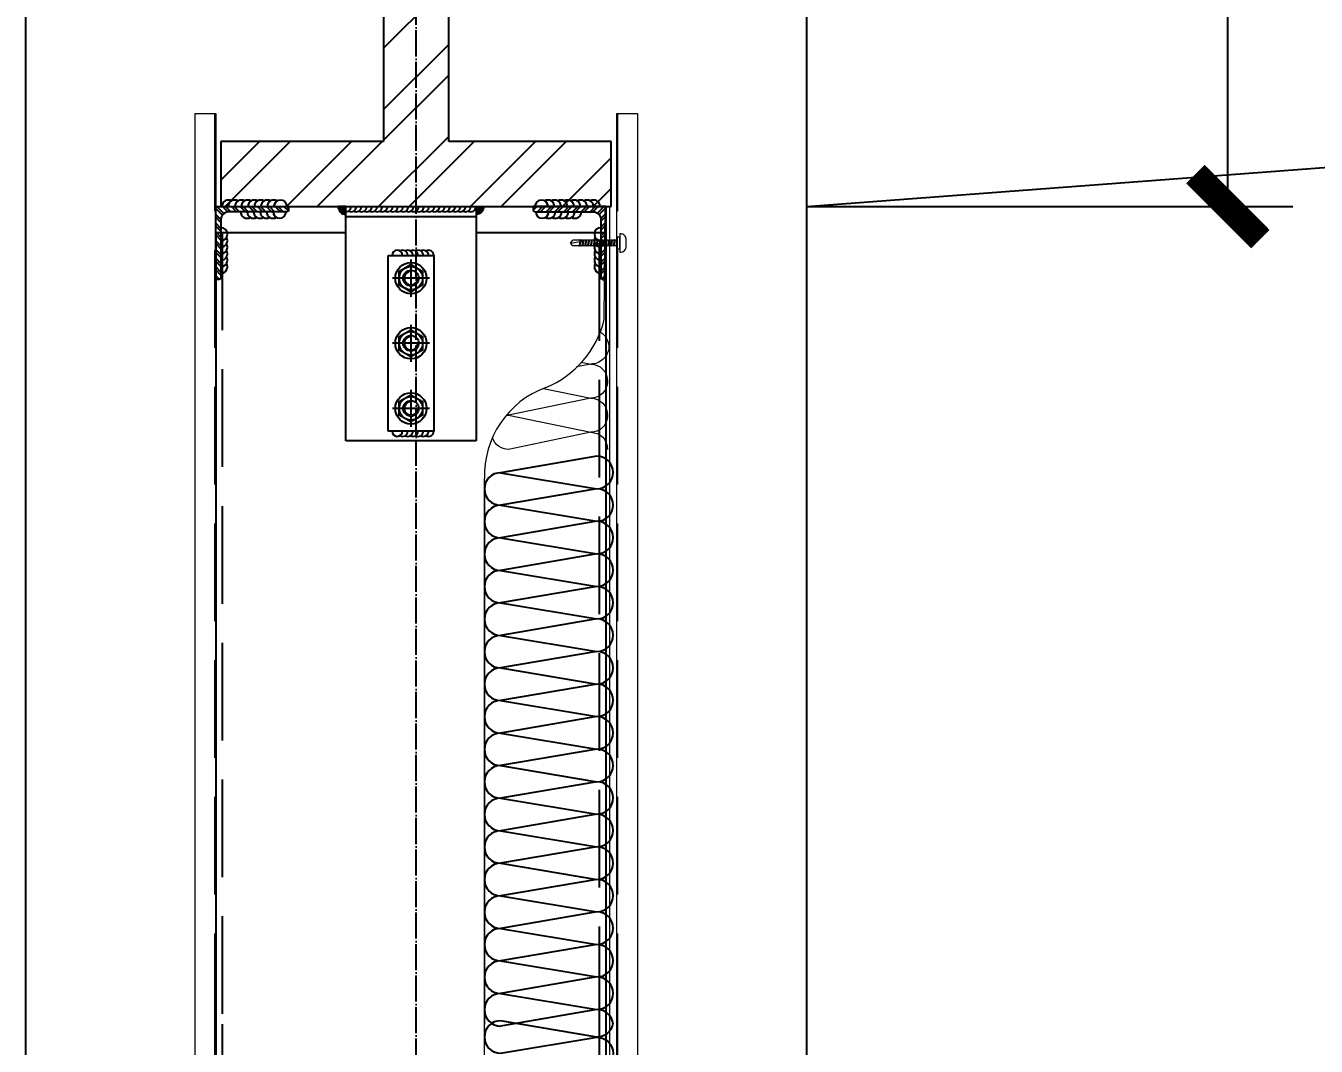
# Model space of a CAD drawing. Extents: x -1899985 to 1774885, y 556286 to 2175695.
# Drawn here: x -1752910 to -1751919, y 578613 to 579396 of the extents above; entities that cross this region are included whole.
import ezdxf

# ---------------------------------------------------------------- set-up
doc = ezdxf.new("R2010")
doc.units = 0
doc.header["$LTSCALE"] = 10
doc.header["$MEASUREMENT"] = 0
for name, pattern in [('20剖面图$0$CENTER', [2, 1.25, -0.25, 0.25, -0.25]), ('20剖面图$0$DOTE', [2.4200000000000004, 2, -0.2, 0.02, -0.2]), ('20剖面图$0$ZN-DASH', [0.35, 0.25, -0.1])]:
    doc.linetypes.add(name, pattern=pattern)
doc.layers.get('Defpoints').update_dxf_attribs({"color": 210})
for name, color, linetype in [('20剖面图$0$!ZN1-填充-8', 8, 'Continuous'), ('20剖面图$0$!ZN4-焊缝-8', 8, 'Continuous'), ('20剖面图$0$!ZN4-辅助材料-1', 1, 'Continuous'), ('20剖面图$0$!ZN5-钢材投影-40', 40, 'Continuous'), ('20剖面图$0$!ZN5-钢材断面-2', 2, 'Continuous'), ('20剖面图$0$!ZN6-虚线-8', 8, '20剖面图$0$ZN-DASH'), ('20剖面图$0$A-AXIS-DOTE', 14, '20剖面图$0$DOTE'), ('20剖面图$0$A-LIN-V', 9, 'Continuous'), ('20剖面图$0$COLUMN', 9, 'Continuous'), ('20剖面图$0$Fill', 8, 'Continuous'), ('20剖面图$0$建-墙-填充', 8, 'Continuous'), ('20剖面图$0$建-尺寸', 3, 'Continuous'), ('20剖面图$0$建-柱-钢', 9, 'Continuous'), ('20剖面图$0$焊缝', 8, 'Continuous'), ('A-LIN-V', 9, 'Continuous')]:
    doc.layers.add(name, color=color, linetype=linetype)
doc.layers.add('20剖面图$0$0_INSULATION', color=252, linetype='Continuous', lineweight=9, transparency=0.2)
doc.layers.add('20剖面图$0$0_SCREW RIVET', color=4, linetype='Continuous', lineweight=15)
doc.layers.add('20剖面图$0$彩钢板', color=6, linetype='Continuous', lineweight=15)
doc.styles.add('20剖面图$0$A-DIM_T3', font='SIMPLEX', dxfattribs={"width": 0.7058823529411765, "bigfont": 'GBCBIG'})
doc.dimstyles.new('20剖面图$0$A-DIM&&50', dxfattribs={"dimtxt": 148.75, "dimasz": 50, "dimexe": 50, "dimexo": 50, "dimgap": 63.12500000000001, "dimtad": 1, "dimdec": 0, "dimzin": 0, "dimdsep": 46, "dimtxsty": '20剖面图$0$A-DIM_T3', "dimblk": '20剖面图$0$_ArchTick', "dimcen": 0.09, "dimclrt": 7, "dimazin": 2, "dimtfac": 1, "dimtdec": 0, "dimtix": 1, "dimtmove": 2, "dimatfit": 3, "dimfxl": 1, "dimtolj": 1, "dimtzin": 0, "dimarcsym": 0})

# ---------------------------------------------------------------- blocks, each defined once
blk = doc.blocks.new('20剖面图$0$G$CBF9D2CED')
at = {"layer": '20剖面图$0$建-墙-填充'}
h = blk.add_hatch(dxfattribs=at)
h.set_pattern_fill('金属', color=256, scale=20, style=0)
h.set_pattern_definition([(45, (0, 0), (-35.35533905932738, 35.35533905932738), []), (45, (23.570226, 0), (-35.35533905932738, 35.35533905932738), [])])
h.paths.add_polyline_path([(-150.0000014852267, 2.117594704031944e-07), (-150.0000014852267, -49.99999992363155), (-25, -50), (-24.99999997392297, -649.9999995322432), (-150.0000006088521, -649.9999998990679), (-150.0000004386529, -700.0000004129251), (150.000001758337, -700.0000000594882), (150.0000015965197, -650.0000006910414), (24.99999989033677, -650.0000002298038), (25, -50), (149.9999985147733, -49.99999992363155), (149.9999985147733, 7.636845111846924e-08)])
at = {"layer": '20剖面图$0$建-柱-钢'}
for p, q in [((-150.0000014852267, 2.117594704031944e-07), (-150.0000014852267, -49.99999992363155)), ((149.9999985147733, 7.636845111846924e-08), (-150.0000014852267, 2.117594704031944e-07)), ((149.9999985147733, -49.99999992363155), (149.9999985147733, 7.636845111846924e-08)), ((-150.0000014852267, -49.99999992363155), (-25, -50)), ((-25, -50), (-24.99999997392297, -649.9999995322432)), ((24.99999989033677, -650.0000002298038), (25, -50)), ((25, -50), (149.9999985147733, -49.99999992363155)), ((-24.99999997392297, -649.9999995322432), (-150.0000006088521, -649.9999998990679)), ((-150.0000006088521, -649.9999998990679), (-150.0000004386529, -700.0000004129251)), ((150.0000015965197, -650.0000006910414), (24.99999989033677, -650.0000002298038)), ((150.000001758337, -700.0000000594882), (150.0000015965197, -650.0000006910414)), ((-150.0000004386529, -700.0000004129251), (150.000001758337, -700.0000000594882))]:
    blk.add_line(p, q, dxfattribs=at)
blk = doc.blocks.new('20剖面图$0$_ArchTick')
at = {"color": 0, "linetype": 'ByBlock', "const_width": 0.4}
blk.add_lwpolyline([(-0.5, -0.5), (0.5, 0.5)], dxfattribs=at)
blk = doc.blocks.new('*D553')
at = {"layer": '20剖面图$0$建-尺寸', "color": 0, "lineweight": -2, "transparency": 16777216}
for p, q in [((16150.00000000164, 699.9999999991853), (15776.1704230386, 699.9999999991852)), ((15826.1704230386, -8.149215882500418e-10), (15826.1704230386, 699.9999999991852)), ((16150.00000000071, -8.14869512482307e-10), (15776.1704230386, -8.149296288632902e-10))]:
    blk.add_line(p, q, dxfattribs=at)
at = {"layer": 'Defpoints', "color": 0, "transparency": 16777216}
for p in [(15826.1704230386, 699.9999999991852), (16200.00000000164, 699.9999999991853), (16200.00000000071, -8.148614718690586e-10)]:
    blk.add_point(p, dxfattribs=at)
at = {"layer": '20剖面图$0$建-尺寸', "color": 0, "lineweight": -2, "transparency": 16777216, "xscale": 50, "yscale": 50, "zscale": 50}
for p, rotation in [((15826.1704230386, 699.9999999991852), 90), ((15826.1704230386, -8.149215882500418e-10), 270)]:
    blk.add_blockref('20剖面图$0$_ArchTick', p, dxfattribs=dict(at, rotation=rotation))
at = {"layer": '20剖面图$0$建-尺寸', "color": 7, "transparency": 16777216, "insert": (15688.6704230386, 349.9999999991806), "char_height": 148.75, "attachment_point": 5, "rotation": 90, "style": '20剖面图$0$A-DIM_T3'}
blk.add_mtext('\\A1;700', dxfattribs=at)
blk = doc.blocks.new('*D554')
at = {"layer": '20剖面图$0$建-尺寸', "color": 0, "lineweight": -2, "transparency": 16777216}
for p, q in [((300.0002795227384, 699.9999999991855), (673.8298564857712, 699.9999999991855)), ((623.8298564857713, -8.147269036455945e-10), (623.8298564857712, 699.9999999991855)), ((300.0002795236652, -8.147789794133292e-10), (673.8298564857713, -8.147188630323461e-10))]:
    blk.add_line(p, q, dxfattribs=at)
at = {"layer": 'Defpoints', "color": 0, "transparency": 16777216}
for p in [(250.0002795227384, 699.9999999991854), (623.8298564857712, 699.9999999991855), (250.0002795236652, -8.147870200265776e-10)]:
    blk.add_point(p, dxfattribs=at)
at = {"layer": '20剖面图$0$建-尺寸', "color": 0, "lineweight": -2, "transparency": 16777216, "xscale": 50, "yscale": 50, "zscale": 50}
for p, rotation in [((623.8298564857712, 699.9999999991855), 90), ((623.8298564857713, -8.147269036455945e-10), 270)]:
    blk.add_blockref('20剖面图$0$_ArchTick', p, dxfattribs=dict(at, rotation=rotation))
at = {"layer": '20剖面图$0$建-尺寸', "color": 7, "transparency": 16777216, "insert": (486.3298564857712, 349.9999999991851), "char_height": 148.75, "attachment_point": 5, "rotation": 90, "style": '20剖面图$0$A-DIM_T3'}
blk.add_mtext('\\A1;700', dxfattribs=at)
blk = doc.blocks.new('20剖面图$0$ZN-角钢56X56X4')
at = {"layer": '20剖面图$0$!ZN1-填充-8'}
h = blk.add_hatch(dxfattribs=at)
h.set_pattern_fill('ANSI32', color=256, scale=0.5, style=0)
h.set_pattern_definition([(45, (0, 0), (-3.367596045400933, 3.367596045400933), []), (45, (2.245065, 0), (-3.367596045400933, 3.367596045400933), [])])
edge = h.paths.add_edge_path()
edge.add_line((0, 0), (-1.243449787580175e-14, 56))
edge.add_line((0, 56), (2.66666666666606, 56))
edge.add_arc((2.666666666665151, 54.66666666666515), 1.333333333334849, 359.99999999996095, 449.99999999996095, ccw=False)
edge.add_line((4, 54.66666666666424), (4.00000000000001, 10))
edge.add_arc((10, 10), 6, 180, 270)
edge.add_line((10, 4), (54.66666666666606, 4.00000000000001))
edge.add_arc((54.66666666666515, 2.666666666665151), 1.333333333334849, 359.99999999996095, 449.99999999996095, ccw=False)
edge.add_line((56, 2.666666666664241), (56, 0))
edge.add_line((56, 0), (0, -1.243449787580175e-14))
at = {"layer": '20剖面图$0$!ZN5-钢材断面-2'}
blk.add_lwpolyline([(0, 0), (0, 56), (2.66666666666606, 56, -0.4142135623730951), (4, 54.66666666666424), (4, 10, 0.4142135623730951), (10, 4), (54.66666666666606, 4, -0.4142135623730951), (56, 2.666666666664241), (56, 0), (0, 0)], format="xyb", dxfattribs=at)
blk = doc.blocks.new('20剖面图$0$53456465')
at = {"layer": '20剖面图$0$!ZN1-填充-8', "ltscale": 2}
for points in [[(-1752620.39968195, 579476.6699625604), (-1752614.39968195, 579476.6699625604), (-1752614.39968195, 579470.6699625604, -0.4142135623730951)], [(-1752508.39968195, 579476.6699627778), (-1752514.39968195, 579476.6699627778), (-1752514.39968195, 579470.6699627778, 0.4142135623730951)]]:
    blk.add_hatch(color=8, dxfattribs=at).paths.add_polyline_path(points)
at = {"color": 0, "linetype": '20剖面图$0$CENTER', "ltscale": 3}
for p, q in [((-1752564.39968195, 579435.9446002388), (-1752564.39968195, 579407.3953253166)), ((-1752550.125044488, 579421.6699627778), (-1752578.67431941, 579421.6699627778)), ((-1752564.39968195, 579385.9446002388), (-1752564.39968195, 579357.3953253166)), ((-1752550.125044488, 579371.6699627778), (-1752578.67431941, 579371.6699627778)), ((-1752564.39968195, 579335.9446002388), (-1752564.39968195, 579307.3953253166)), ((-1752550.125044488, 579321.6699627778), (-1752578.67431941, 579321.6699627778))]:
    blk.add_line(p, q, dxfattribs=at)
at = {"linetype": 'ByBlock', "ltscale": 10}
for points in [[(-1752573.39968195, 579426.8661152004), (-1752564.39968195, 579432.0622676231), (-1752555.39968195, 579426.8661152004), (-1752555.39968195, 579416.4738103551), (-1752564.39968195, 579411.2776579323), (-1752573.39968195, 579416.4738103551)], [(-1752573.39968195, 579376.8661152004), (-1752564.39968195, 579382.0622676231), (-1752555.39968195, 579376.8661152004), (-1752555.39968195, 579366.4738103551), (-1752564.39968195, 579361.2776579323), (-1752573.39968195, 579366.4738103551)], [(-1752573.39968195, 579326.8661152004), (-1752564.39968195, 579332.0622676231), (-1752555.39968195, 579326.8661152004), (-1752555.39968195, 579316.4738103551), (-1752564.39968195, 579311.2776579323), (-1752573.39968195, 579316.4738103551)]]:
    blk.add_lwpolyline(points, close=True, dxfattribs=at)
for centre, radius in [((-1752564.39968195, 579421.6699627778), 12), ((-1752564.39968195, 579421.6699627778), 9), ((-1752564.39968195, 579421.6699627778), 6), ((-1752564.39968195, 579371.6699627778), 12), ((-1752564.39968195, 579371.6699627778), 9), ((-1752564.39968195, 579371.6699627778), 6), ((-1752564.39968195, 579321.6699627778), 12), ((-1752564.39968195, 579321.6699627778), 9), ((-1752564.39968195, 579321.6699627778), 6)]:
    blk.add_circle(centre, radius, dxfattribs=at)
for centre in [(-1752564.39968195, 579421.6699627778), (-1752564.39968195, 579371.6699627778), (-1752564.39968195, 579321.6699627778)]:
    blk.add_arc(centre, 5.190000000000509, 90, 0, dxfattribs=at)
at = {"layer": '20剖面图$0$!ZN1-填充-8', "ltscale": 2}
for points in [[(-1752614.39968195, 579476.6699625604), (-1752620.39968195, 579476.6699625604, 0.414213562373095), (-1752614.39968195, 579470.6699625604)], [(-1752514.39968195, 579476.6699627778), (-1752508.39968195, 579476.6699627778, -0.414213562373095), (-1752514.39968195, 579470.6699627778)]]:
    blk.add_lwpolyline(points, format="xyb", dxfattribs=at)
at = {"layer": '20剖面图$0$!ZN4-焊缝-8', "color": 8, "ltscale": 20}
for centre, radius, start, end in [((-1752704.726505566, 579476.6699628157), 4.999999999990565, 60.00000000160313, 180), ((-1752699.726505566, 579476.6699628157), 4.999999999990565, 60.00000000160313, 180), ((-1752699.726505566, 579476.6699628157), 4.999999999985448, 119.9999999983969, 180), ((-1752694.726505566, 579476.6699628157), 4.999999999990565, 60.00000000160313, 180), ((-1752694.726505566, 579476.6699628157), 4.999999999985448, 119.9999999983969, 180), ((-1752689.726505566, 579476.6699628157), 4.999999999990565, 60.00000000160313, 180), ((-1752689.726505566, 579476.6699628157), 4.999999999985448, 119.9999999983969, 180), ((-1752684.726505566, 579476.6699628157), 4.999999999990565, 60.00000000160313, 180), ((-1752684.726505566, 579476.6699628157), 4.999999999985448, 119.9999999983969, 180), ((-1752679.726505566, 579476.6699628157), 4.999999999990565, 60.00000000160313, 180), ((-1752679.726505566, 579476.6699628157), 4.999999999985448, 119.9999999983969, 180), ((-1752674.726505566, 579476.6699628157), 4.999999999990565, 60.00000000160313, 180), ((-1752674.726505566, 579476.6699628157), 4.999999999985448, 119.9999999983969, 180), ((-1752669.726505566, 579476.6699628157), 5.000000000003167, 60.00000000160313, 180), ((-1752669.726505566, 579476.6699628157), 5, 119.9999999983969, 180), ((-1752664.726505566, 579476.6699628157), 5, 0, 180), ((-1752664.726505566, 579476.6699628157), 5, 119.9999999983969, 180), ((-1752464.072858022, 579476.6699628157), 5, 0, 180), ((-1752459.072858022, 579476.6699628157), 5.000000000003167, 0, 119.9999999983969), ((-1752464.072858022, 579476.6699628157), 5, 0, 60.00000000160313), ((-1752454.072858022, 579476.6699628157), 4.999999999990565, 0, 119.9999999983969), ((-1752459.072858022, 579476.6699628157), 5, 0, 60.00000000160313), ((-1752449.072858022, 579476.6699628157), 4.999999999990565, 0, 119.9999999983969), ((-1752454.072858022, 579476.6699628157), 4.999999999985448, 0, 60.00000000160313), ((-1752444.072858022, 579476.6699628157), 4.999999999990565, 0, 119.9999999983969), ((-1752449.072858022, 579476.6699628157), 4.999999999985448, 0, 60.00000000160313), ((-1752439.072858022, 579476.6699628157), 4.999999999990565, 0, 119.9999999983969), ((-1752444.072858022, 579476.6699628157), 4.999999999985448, 0, 60.00000000160313), ((-1752434.072858022, 579476.6699628157), 4.999999999990565, 0, 119.9999999983969), ((-1752439.072858022, 579476.6699628157), 4.999999999985448, 0, 60.00000000160313), ((-1752429.072858022, 579476.6699628157), 4.999999999990565, 0, 119.9999999983969), ((-1752434.072858022, 579476.6699628157), 4.999999999985448, 0, 60.00000000160313), ((-1752424.072858022, 579476.6699628157), 4.999999999990565, 0, 119.9999999983969), ((-1752429.072858022, 579476.6699628157), 4.999999999985448, 0, 60.00000000160313), ((-1752690.31859244, 579472.6699628157), 5.000000000003167, 180, 299.9999999983969), ((-1752685.31859244, 579472.6699628157), 5.000000000003167, 180, 299.9999999983969), ((-1752685.31859244, 579472.6699628157), 5, 180, 240.0000000016028), ((-1752680.31859244, 579472.6699628157), 5.000000000003167, 180, 299.9999999983969), ((-1752680.31859244, 579472.6699628157), 5, 180, 240.0000000016028), ((-1752675.31859244, 579472.6699628157), 5.000000000003167, 180, 299.9999999983969), ((-1752675.31859244, 579472.6699628157), 5, 180, 240.0000000016028), ((-1752670.31859244, 579472.6699628157), 5.000000000003167, 180, 299.9999999983969), ((-1752670.31859244, 579472.6699628157), 5, 180, 240.0000000016028), ((-1752665.31859244, 579472.6699628157), 5, 180, 0), ((-1752665.31859244, 579472.6699628157), 5, 180, 240.0000000016028), ((-1752463.480771148, 579472.6699628157), 5, 180, 0), ((-1752463.480771148, 579472.6699628157), 5, 299.9999999983969, 0), ((-1752458.480771148, 579472.6699628157), 5.000000000003167, 240.0000000016028, 0), ((-1752458.480771148, 579472.6699628157), 5, 299.9999999983969, 0), ((-1752453.480771148, 579472.6699628157), 5.000000000003167, 240.0000000016028, 0), ((-1752453.480771148, 579472.6699628157), 5, 299.9999999983969, 0), ((-1752448.480771148, 579472.6699628157), 5.000000000003167, 240.0000000016028, 0), ((-1752448.480771148, 579472.6699628157), 5, 299.9999999983969, 0), ((-1752443.480771148, 579472.6699628157), 5.000000000003167, 240.0000000016028, 0), ((-1752443.480771148, 579472.6699628157), 5, 299.9999999983969, 0), ((-1752438.480771148, 579472.6699628157), 5.000000000003167, 240.0000000016028, 0), ((-1752710.399681794, 579455.4746496464), 5, 270, 90), ((-1752418.399681794, 579455.4746496464), 5, 90, 270), ((-1752710.399681794, 579455.4746496463), 4.999999999985448, 270, 330.0000000016246), ((-1752710.399681794, 579450.4746496464), 4.999999999990565, 270, 29.99999999837536), ((-1752418.399681794, 579450.4746496464), 4.999999999990565, 150.0000000016246, 270), ((-1752418.399681794, 579455.4746496463), 4.999999999985448, 209.9999999983754, 270), ((-1752710.399681794, 579450.4746496463), 4.999999999985448, 270, 330.0000000016246), ((-1752710.399681794, 579445.4746496464), 4.999999999990565, 270, 29.99999999837536), ((-1752710.399681794, 579445.4746496463), 4.999999999985448, 270, 330.0000000016246), ((-1752710.399681794, 579440.4746496464), 4.999999999990565, 270, 29.99999999837536), ((-1752418.399681794, 579445.4746496464), 4.999999999990565, 150.0000000016246, 270), ((-1752418.399681794, 579440.4746496464), 4.999999999990565, 150.0000000016246, 270), ((-1752418.399681794, 579450.4746496463), 4.999999999985448, 209.9999999983754, 270), ((-1752418.399681794, 579445.4746496463), 4.999999999985448, 209.9999999983754, 270), ((-1752710.399681794, 579440.4746496463), 4.999999999985448, 270, 330.0000000016246), ((-1752710.399681794, 579435.4746496464), 4.999999999990565, 270, 29.99999999837536), ((-1752710.399681794, 579435.4746496463), 4.999999999985448, 270, 330.0000000016246), ((-1752710.399681794, 579430.4746496464), 4.999999999990565, 270, 29.99999999837536), ((-1752418.399681794, 579435.4746496464), 4.999999999990565, 150.0000000016246, 270), ((-1752418.399681794, 579430.4746496464), 4.999999999990565, 150.0000000016246, 270), ((-1752418.399681794, 579440.4746496463), 4.999999999985448, 209.9999999983754, 270), ((-1752418.399681794, 579435.4746496463), 4.999999999985448, 209.9999999983754, 270)]:
    blk.add_arc(centre, radius, start, end, dxfattribs=at)
at = {"layer": '20剖面图$0$!ZN4-辅助材料-1'}
for centre, radius, start, end in [((-1752574.89968195, 579439.1699627778), 4, 0, 180), ((-1752570.89968195, 579439.1699627778), 4, 0, 119.9999999983969), ((-1752574.899681949, 579439.1699627778), 3.999999999985176, 0, 60.00000000160313), ((-1752566.89968195, 579439.1699627778), 4, 0, 119.9999999983969), ((-1752570.899681949, 579439.1699627778), 3.999999999985176, 0, 60.00000000160313), ((-1752562.89968195, 579439.1699627778), 4, 0, 119.9999999983969), ((-1752566.899681949, 579439.1699627778), 3.999999999985176, 0, 60.00000000160313), ((-1752558.89968195, 579439.1699627778), 4, 0, 119.9999999983969), ((-1752562.899681949, 579439.1699627778), 3.999999999985176, 0, 60.00000000160313), ((-1752554.89968195, 579439.1699627778), 4, 0, 119.9999999983969), ((-1752558.899681949, 579439.1699627778), 3.999999999985176, 0, 60.00000000160313), ((-1752550.89968195, 579439.1699627778), 4, 0, 119.9999999983969), ((-1752554.899681949, 579439.1699627778), 3.999999999985176, 0, 60.00000000160313), ((-1752574.89968195, 579304.1699627778), 4, 180, 0), ((-1752570.89968195, 579304.1699627778), 4, 240.0000000016028, 0), ((-1752574.899681949, 579304.1699627778), 3.999999999985176, 299.9999999983969, 0), ((-1752566.89968195, 579304.1699627778), 4, 240.0000000016028, 0), ((-1752570.899681949, 579304.1699627778), 3.999999999985176, 299.9999999983969, 0), ((-1752562.89968195, 579304.1699627778), 4, 240.0000000016028, 0), ((-1752566.899681949, 579304.1699627778), 3.999999999985176, 299.9999999983969, 0), ((-1752558.89968195, 579304.1699627778), 4, 240.0000000016028, 0), ((-1752562.899681949, 579304.1699627778), 3.999999999985176, 299.9999999983969, 0), ((-1752554.89968195, 579304.1699627778), 4, 240.0000000016028, 0), ((-1752558.899681949, 579304.1699627778), 3.999999999985176, 299.9999999983969, 0), ((-1752550.89968195, 579304.1699627778), 4, 240.0000000016028, 0), ((-1752554.899681949, 579304.1699627778), 3.999999999985176, 299.9999999983969, 0)]:
    blk.add_arc(centre, radius, start, end, dxfattribs=at)
at = {"layer": '20剖面图$0$!ZN5-钢材投影-40'}
for p, q in [((-1752614.39968195, 579296.6699520444), (-1752614.39968195, 579476.6699627778)), ((-1752614.39968195, 579476.6699627778), (-1752514.39968195, 579476.6699627778)), ((-1752514.39968195, 579476.6699627778), (-1752514.39968195, 579296.6699520444)), ((-1752714.399681794, 579456.6699628157), (-1752714.399681794, 578848.6699628157)), ((-1752414.399681794, 578848.6699628157), (-1752414.399681794, 579456.6699628157)), ((-1752581.89968195, 579304.1699627778), (-1752581.89968195, 579439.1699627778)), ((-1752581.89968195, 579439.1699627778), (-1752546.89968195, 579439.1699627778)), ((-1752546.89968195, 579439.1699627778), (-1752546.89968195, 579304.1699627778)), ((-1752546.89968195, 579304.1699627778), (-1752581.89968195, 579304.1699627778)), ((-1752546.89968195, 579304.1699627778), (-1752546.89968195, 579304.1699627778)), ((-1752514.39968195, 579296.6699520444), (-1752614.39968195, 579296.6699520444)), ((-1752714.399681794, 578848.6699628157), (-1752714.399681797, 572304.6699724447)), ((-1752414.399681796, 572304.6699724447), (-1752414.399681794, 578848.6699628157))]:
    blk.add_line(p, q, dxfattribs=at)
at = {"layer": '20剖面图$0$!ZN5-钢材投影-40', "ltscale": 50}
for p, q in [((-1752514.39968195, 579468.6699627778), (-1752614.39968195, 579468.6699627778)), ((-1752714.399681794, 579456.6699628157), (-1752614.39968195, 579456.6699628157)), ((-1752514.39968195, 579456.6699628156), (-1752414.399681794, 579456.6699628156))]:
    blk.add_line(p, q, dxfattribs=at)
at = {"layer": '20剖面图$0$!ZN6-虚线-8', "ltscale": 30}
for p, q in [((-1752714.999681794, 579548.2201198769), (-1752714.999681794, 578848.6699628157)), ((-1752405.799681794, 579548.2201198769), (-1752405.799681794, 578848.6699628157)), ((-1752709.399681794, 579456.6699628157), (-1752709.399681794, 578848.6699628157)), ((-1752419.399681794, 578848.6699628157), (-1752419.399681794, 579456.6699628157)), ((-1752714.999681794, 578848.6699628157), (-1752714.999681794, 572304.6699724447)), ((-1752709.399681794, 578848.6699628157), (-1752709.399681796, 572304.6699724447)), ((-1752419.399681794, 577648.6699628157), (-1752419.399681794, 578848.6699628157)), ((-1752405.799681794, 578848.6699628157), (-1752405.799681794, 577648.6699628157))]:
    blk.add_line(p, q, dxfattribs=at)
at = {"layer": '20剖面图$0$0_INSULATION'}
for p, q in [((-1752415.81817425, 579389.8727027387), (-1752415.262650948, 579476.6699628157)), ((-1752411.822512668, 579476.6699628157), (-1752411.822512668, 578848.6699628157)), ((-1752426.222162594, 579355.7256381129), (-1752437.106872399, 579353.4630511864)), ((-1752433.53388021, 579357.2428638482), (-1752426.222162594, 579355.7256381129)), ((-1752462.567489039, 579337.0464883016), (-1752426.217608766, 579329.50366776)), ((-1752426.217608766, 579329.50366776), (-1752489.343846421, 579316.3817193942)), ((-1752489.343846421, 579316.3817193942), (-1752426.213054938, 579303.281697407)), ((-1752426.213054938, 579303.281697407), (-1752489.339292592, 579290.1597490412)), ((-1752507.822512668, 578848.6699628157), (-1752507.822512668, 579267.7174153823)), ((-1752507.822512668, 579262.1284745396), (-1752507.822512668, 578848.6699628157)), ((-1752507.822512668, 578436.5152613312), (-1752507.822512668, 578848.6699628157)), ((-1752411.822512668, 578848.6699628157), (-1752411.822512668, 577648.6699628157))]:
    blk.add_line(p, q, dxfattribs=at)
for centre, radius, start, end in [((-1752489.406364975, 579407.876737396), 75.75861058733942, 292.1666433691672, 346.2521164813895), ((-1752435.854373048, 579270.1745216377), 72.01007215283161, 110.2875112846205, 181.9554091080252)]:
    blk.add_arc(centre, radius, start, end, dxfattribs=at)
at = {"layer": '20剖面图$0$0_INSULATION', "extrusion": (0, 0, -1)}
for centre, major_axis, ratio, start_param, end_param in [((-1752425.224439509, 579368.8366232893), (-0.002276914641104071, 13.11098517646307), 0.98825321593543, 0.5246565959028442, 1.570796326826422), ((-1752425.473388299, 579369.075714501), (-8.381229425083259, -10.65084468578086), 0.9607585218752868, 4.082779993727787, 5.653576320523127), ((-1752426.21988568, 579342.6146529365), (-0.002276914641104071, 13.11098517646307), 0.98825321593543, 3.22430970811638e-11, 1.570796326826422), ((-1752426.21988568, 579342.6146529365), (-0.002276913998807523, 13.11098517644863), 0.9882532159365272, 1.570796326776899, 3.141592653572465), ((-1752426.215331852, 579316.3926825834), (-0.002276914641104071, 13.11098517646307), 0.98825321593543, 3.22430970811638e-11, 1.570796326826422), ((-1752489.341569507, 579303.2707342177), (-0.002276913227591154, 13.11098517646332), 0.9882532159332102, 6.139661749825465, 6.283185307102736), ((-1752489.346123335, 579329.4927045706), (-0.002276913227591154, 13.11098517646332), 0.9882532159332102, 3.141592653512943, 3.269368162938339), ((-1752426.215331852, 579316.3926825834), (-0.002276913998807523, 13.11098517644863), 0.9882532159365272, 1.570796326776899, 3.141592653572465), ((-1752426.210778023, 579290.1707122306), (-0.002276914641104071, 13.11098517646307), 0.98825321593543, 3.22430970811638e-11, 1.570796326826422), ((-1752489.341569507, 579303.2707342177), (-0.002276913227591154, 13.11098517646332), 0.9882532159332102, 3.141592653512943, 4.40714468953711)]:
    blk.add_ellipse(centre, major_axis=major_axis, ratio=ratio, start_param=start_param, end_param=end_param, dxfattribs=at)
at = {"layer": '20剖面图$0$0_SCREW RIVET'}
for p, q in [((-1752441.799681794, 579448.6699628157), (-1752439.99858453, 579450.9206703737)), ((-1752434.594456748, 579450.9199628157), (-1752439.999150743, 579450.9199628157)), ((-1752432.386122849, 579450.9199628584), (-1752434.092540506, 579450.9199628156)), ((-1752430.17778966, 579450.9199617975), (-1752431.884206708, 579450.9199616957)), ((-1752427.969456369, 579450.9199618993), (-1752429.675873417, 579450.9199617975)), ((-1752425.761123078, 579450.9199620011), (-1752427.467540126, 579450.9199618993)), ((-1752423.552789786, 579450.9199621029), (-1752425.259206835, 579450.9199620011)), ((-1752421.344456495, 579450.9199622048), (-1752423.050873544, 579450.9199621029)), ((-1752419.136123204, 579450.9199623066), (-1752420.842540252, 579450.9199622048)), ((-1752416.927789913, 579450.9199624084), (-1752418.634206961, 579450.9199623066)), ((-1752414.719456622, 579450.9199625102), (-1752416.42587367, 579450.9199624084)), ((-1752412.511123331, 579450.919962612), (-1752414.217540379, 579450.9199625102)), ((-1752410.302790039, 579450.9199627138), (-1752412.009207088, 579450.919962612)), ((-1752408.094456748, 579450.9199628156), (-1752409.800873797, 579450.9199627138)), ((-1752405.799681794, 579450.9199628157), (-1752407.592540506, 579450.9199628156)), ((-1752440.000212722, 579446.4199628157), (-1752441.799681794, 579448.6699628157)), ((-1752434.988808247, 579446.4199628156), (-1752440.000212722, 579446.4199628157)), ((-1752432.780474348, 579446.4199628584), (-1752434.486892004, 579446.4199628156)), ((-1752430.572141159, 579446.4199617975), (-1752432.278558207, 579446.4199616957)), ((-1752428.363807868, 579446.4199618993), (-1752430.070224916, 579446.4199617975)), ((-1752426.155474576, 579446.4199620011), (-1752427.861891625, 579446.4199618993)), ((-1752423.947141285, 579446.4199621029), (-1752425.653558333, 579446.4199620011)), ((-1752421.738807994, 579446.4199622048), (-1752423.445225042, 579446.4199621029)), ((-1752419.530474703, 579446.4199623066), (-1752421.236891751, 579446.4199622048)), ((-1752417.322141412, 579446.4199624084), (-1752419.02855846, 579446.4199623066)), ((-1752415.11380812, 579446.4199625102), (-1752416.820225169, 579446.4199624084)), ((-1752412.905474829, 579446.419962612), (-1752414.611891878, 579446.4199625102)), ((-1752410.697141538, 579446.4199627138), (-1752412.403558586, 579446.419962612)), ((-1752408.488808247, 579446.4199628157), (-1752410.195225295, 579446.4199627138)), ((-1752405.799681794, 579446.4199628157), (-1752407.986892004, 579446.4199628156))]:
    blk.add_line(p, q, dxfattribs=at)
for points in [[(-1752441.799681794, 579448.6699628157), (-1752433.173856894, 579450.0139166706), (-1752434.608127629, 579450.6519658979), (-1752434.642607251, 579450.6225846446), (-1752435.105577356, 579450.920196406)], [(-1752434.185756969, 579449.8562567339), (-1752434.486892004, 579446.4199628156), (-1752434.781666959, 579445.9199628156), (-1752434.988808247, 579446.4199628157), (-1752434.694621161, 579449.7769727234)], [(-1752434.134490647, 579450.4412638991), (-1752434.092540506, 579450.9199628156), (-1752434.299681794, 579451.4199628157), (-1752434.594456748, 579450.9199628157), (-1752434.618734365, 579450.6429275387)]]:
    blk.add_lwpolyline(points, dxfattribs=at)
for points in [[(-1752432.78047445, 579446.4199616957), (-1752432.386122951, 579450.9199616957), (-1752432.091347996, 579451.4199616957), (-1752431.884206708, 579450.9199616957), (-1752432.278558207, 579446.4199616957), (-1752432.573333161, 579445.9199616957)], [(-1752430.572141159, 579446.4199617975), (-1752430.17778966, 579450.9199617975), (-1752429.883014705, 579451.4199617975), (-1752429.675873417, 579450.9199617975), (-1752430.070224916, 579446.4199617975), (-1752430.36499987, 579445.9199617975)], [(-1752428.363807868, 579446.4199618993), (-1752427.969456369, 579450.9199618993), (-1752427.674681414, 579451.4199618993), (-1752427.467540126, 579450.9199618993), (-1752427.861891625, 579446.4199618993), (-1752428.156666579, 579445.9199618993)], [(-1752426.155474576, 579446.4199620011), (-1752425.761123078, 579450.9199620011), (-1752425.466348123, 579451.4199620011), (-1752425.259206835, 579450.9199620011), (-1752425.653558333, 579446.4199620011), (-1752425.948333288, 579445.9199620011)], [(-1752423.947141285, 579446.419962103), (-1752423.552789786, 579450.9199621029), (-1752423.258014832, 579451.4199621029), (-1752423.050873544, 579450.9199621029), (-1752423.445225042, 579446.4199621029), (-1752423.739999997, 579445.9199621029)], [(-1752421.738807994, 579446.4199622048), (-1752421.344456495, 579450.9199622048), (-1752421.049681541, 579451.4199622048), (-1752420.842540252, 579450.9199622048), (-1752421.236891751, 579446.4199622048), (-1752421.531666706, 579445.9199622048)], [(-1752419.530474703, 579446.4199623066), (-1752419.136123204, 579450.9199623066), (-1752418.841348249, 579451.4199623066), (-1752418.634206961, 579450.9199623066), (-1752419.02855846, 579446.4199623066), (-1752419.323333415, 579445.9199623066)], [(-1752417.322141412, 579446.4199624084), (-1752416.927789913, 579450.9199624084), (-1752416.633014958, 579451.4199624084), (-1752416.42587367, 579450.9199624084), (-1752416.820225169, 579446.4199624084), (-1752417.115000123, 579445.9199624084)], [(-1752415.11380812, 579446.4199625102), (-1752414.719456622, 579450.9199625102), (-1752414.424681667, 579451.4199625102), (-1752414.217540379, 579450.9199625102), (-1752414.611891878, 579446.4199625102), (-1752414.906666832, 579445.9199625102)], [(-1752412.905474829, 579446.4199626121), (-1752412.511123331, 579450.919962612), (-1752412.216348376, 579451.419962612), (-1752412.009207088, 579450.919962612), (-1752412.403558586, 579446.419962612), (-1752412.698333541, 579445.919962612)], [(-1752410.697141538, 579446.4199627138), (-1752410.302790039, 579450.9199627138), (-1752410.008015085, 579451.4199627138), (-1752409.800873797, 579450.9199627138), (-1752410.195225295, 579446.4199627138), (-1752410.49000025, 579445.9199627138)], [(-1752408.488808247, 579446.4199628157), (-1752408.094456748, 579450.9199628156), (-1752407.799681794, 579451.4199628156), (-1752407.592540506, 579450.9199628156), (-1752407.986892004, 579446.4199628156), (-1752408.281666959, 579445.9199628156)], [(-1752403.799681794, 579444.1699628156), (-1752403.799681794, 579453.1699628156), (-1752405.799681794, 579453.1699628157), (-1752405.799681794, 579444.1699628156)]]:
    blk.add_lwpolyline(points, close=True, dxfattribs=at)
blk.add_lwpolyline([(-1752403.063991035, 579441.6699628157, 0.4142135623730904), (-1752399.063991035, 579445.6699628156), (-1752399.063991035, 579451.6699628156, 0.4142135623731018), (-1752403.063991035, 579455.6699628157), (-1752403.049681794, 579455.6699628156), (-1752403.799681794, 579455.6699628156), (-1752403.799681794, 579441.6699628156), (-1752403.049681794, 579441.6699628156)], format="xyb", close=True, dxfattribs=at)
at = {"layer": '20剖面图$0$Fill'}
for p, q in [((-1752421.513044333, 579284.9369565462), (-1752495.49258862, 579272.2668805941)), ((-1752495.49258862, 579272.2668805941), (-1752421.513044333, 579259.9369565462)), ((-1752421.513044333, 579259.9369565462), (-1752495.49258862, 579247.2668805941)), ((-1752495.49258862, 579247.2668805941), (-1752421.513044333, 579234.9369565462)), ((-1752421.513044333, 579234.9369565462), (-1752495.49258862, 579222.2668805941)), ((-1752495.49258862, 579222.2668805941), (-1752421.513044333, 579209.9369565462)), ((-1752421.513044333, 579209.9369565462), (-1752495.49258862, 579197.2668805941)), ((-1752495.49258862, 579197.2668805941), (-1752421.513044333, 579184.9369565462)), ((-1752421.513044333, 579184.9369565462), (-1752495.49258862, 579172.2668805941)), ((-1752495.49258862, 579172.2668805941), (-1752421.513044333, 579159.9369565462)), ((-1752421.513044333, 579159.9369565462), (-1752495.49258862, 579147.2668805941)), ((-1752495.49258862, 579147.2668805941), (-1752421.513044333, 579134.9369565462)), ((-1752421.513044333, 579134.9369565462), (-1752495.49258862, 579122.2668805941)), ((-1752495.49258862, 579122.2668805941), (-1752421.513044333, 579109.9369565462)), ((-1752421.513044333, 579109.9369565462), (-1752495.49258862, 579097.2668805941)), ((-1752495.49258862, 579097.2668805941), (-1752421.513044333, 579084.9369565462)), ((-1752421.513044333, 579084.9369565462), (-1752495.49258862, 579072.2668805941)), ((-1752495.49258862, 579072.2668805941), (-1752421.513044333, 579059.9369565462)), ((-1752421.513044333, 579059.9369565462), (-1752495.49258862, 579047.2668805941)), ((-1752495.49258862, 579047.2668805941), (-1752421.513044333, 579034.9369565462)), ((-1752421.513044333, 579034.9369565462), (-1752495.49258862, 579022.2668805941)), ((-1752495.49258862, 579022.2668805941), (-1752421.513044333, 579009.9369565462)), ((-1752421.513044333, 579009.9369565462), (-1752495.49258862, 578997.2668805941)), ((-1752495.49258862, 578997.2668805941), (-1752421.513044333, 578984.9369565462)), ((-1752421.513044333, 578984.9369565462), (-1752495.49258862, 578972.2668805941)), ((-1752495.49258862, 578972.2668805941), (-1752421.513044333, 578959.9369565462)), ((-1752421.513044333, 578959.9369565462), (-1752495.49258862, 578947.2668805941)), ((-1752495.49258862, 578947.2668805941), (-1752421.513044333, 578934.9369565462)), ((-1752421.513044333, 578934.9369565462), (-1752495.49258862, 578922.2668805941)), ((-1752495.49258862, 578922.2668805941), (-1752421.513044333, 578909.9369565462)), ((-1752421.513044333, 578909.9369565462), (-1752495.49258862, 578897.2668805941)), ((-1752495.49258862, 578897.2668805941), (-1752421.513044333, 578884.9369565462)), ((-1752421.513044333, 578884.9369565462), (-1752495.49258862, 578872.2668805941)), ((-1752495.49258862, 578872.2668805941), (-1752421.513044333, 578859.9369565462)), ((-1752421.513044333, 578859.9369565462), (-1752495.49258862, 578847.2668805941))]:
    blk.add_line(p, q, dxfattribs=at)
blk.add_lwpolyline([(-1752409.273168435, 578848.6699628157, -0.3555469555555305), (-1752421.513044333, 578838.7067793246), (-1752495.49258862, 578851.3768552766, 1), (-1752495.49258862, 578826.3768552766), (-1752421.513044333, 578838.7067793246, -1), (-1752421.513044333, 578813.7067793246)], format="xyb", dxfattribs=at)
for centre, radius, start, end in [((-1752421.513044333, 579272.4369565462), 12.5, 270, 90), ((-1752495.49258862, 579259.7668805941), 12.5, 90, 270), ((-1752421.513044333, 579247.4369565462), 12.5, 270, 90), ((-1752495.49258862, 579234.7668805941), 12.5, 90, 270), ((-1752421.513044333, 579222.4369565462), 12.5, 270, 90), ((-1752495.49258862, 579209.7668805941), 12.5, 90, 270), ((-1752421.513044333, 579197.4369565462), 12.5, 270, 90), ((-1752495.49258862, 579184.7668805941), 12.5, 90, 270), ((-1752421.513044333, 579172.4369565462), 12.5, 270, 90), ((-1752495.49258862, 579159.7668805941), 12.5, 90, 270), ((-1752421.513044333, 579147.4369565462), 12.5, 270, 90), ((-1752495.49258862, 579134.7668805941), 12.5, 90, 270), ((-1752421.513044333, 579122.4369565462), 12.5, 270, 90), ((-1752495.49258862, 579109.7668805941), 12.5, 90, 270), ((-1752421.513044333, 579097.4369565462), 12.5, 270, 90), ((-1752495.49258862, 579084.7668805941), 12.5, 90, 270), ((-1752421.513044333, 579072.4369565462), 12.5, 270, 90), ((-1752495.49258862, 579059.7668805941), 12.5, 90, 270), ((-1752421.513044333, 579047.4369565462), 12.5, 270, 90), ((-1752495.49258862, 579034.7668805941), 12.5, 90, 270), ((-1752421.513044333, 579022.4369565462), 12.5, 270, 90), ((-1752495.49258862, 579009.7668805941), 12.5, 90, 270), ((-1752421.513044333, 578997.4369565462), 12.5, 270, 90), ((-1752495.49258862, 578984.7668805941), 12.5, 90, 270), ((-1752421.513044333, 578972.4369565462), 12.5, 270, 90), ((-1752495.49258862, 578959.7668805941), 12.5, 90, 270), ((-1752421.513044333, 578947.4369565462), 12.5, 270, 90), ((-1752495.49258862, 578934.7668805941), 12.5, 90, 270), ((-1752421.513044333, 578922.4369565462), 12.5, 270, 90), ((-1752495.49258862, 578909.7668805941), 12.5, 90, 270), ((-1752421.513044333, 578897.4369565462), 12.5, 270, 90), ((-1752495.49258862, 578884.7668805941), 12.5, 90, 270), ((-1752421.513044333, 578872.4369565462), 12.5, 270, 90), ((-1752495.49258862, 578859.7668805941), 12.5, 90, 270), ((-1752421.513044333, 578847.4369565462), 12.50000000000372, 5.660889888177691, 90)]:
    blk.add_arc(centre, radius, start, end, dxfattribs=at)
at = {"layer": '20剖面图$0$彩钢板', "ltscale": 50}
for p, q in [((-1752730.399681794, 579548.2201198769), (-1752714.399681794, 579548.2201198769)), ((-1752406.399681794, 579548.2201198769), (-1752390.399681794, 579548.2201198769))]:
    blk.add_line(p, q, dxfattribs=at)
at = {"layer": '20剖面图$0$彩钢板'}
for p, q in [((-1752730.399681794, 579548.2201198769), (-1752730.399681794, 578848.6699628157)), ((-1752714.399681794, 579548.2201198769), (-1752714.399681794, 578848.6699628157)), ((-1752406.399681794, 579548.2201198769), (-1752406.399681794, 578848.6699628157)), ((-1752390.399681794, 579548.2201198769), (-1752390.399681794, 578848.6699628157)), ((-1752730.399681794, 578848.6699628157), (-1752730.399681794, 572304.6699724447)), ((-1752714.399681794, 578848.6699628157), (-1752714.399681794, 572304.6699724447)), ((-1752406.399681794, 578848.6699628157), (-1752406.399681794, 572304.6699724447)), ((-1752390.399681794, 578848.6699628157), (-1752390.399681794, 572304.6699724447))]:
    blk.add_line(p, q, dxfattribs=at)
at = {"layer": '20剖面图$0$焊缝', "ltscale": 500}
for centre, radius, start in [((-1752614.39968195, 579476.6699627677), 4, 240.0000000016028), ((-1752618.39968195, 579476.6699627677), 4.000000000005054, 299.9999999983969), ((-1752610.39968195, 579476.6699627677), 4, 240.0000000016028), ((-1752614.39968195, 579476.6699627677), 4.000000000005054, 299.9999999983969), ((-1752606.39968195, 579476.6699627677), 4, 240.0000000016028), ((-1752610.39968195, 579476.6699627677), 4.000000000005054, 299.9999999983969), ((-1752602.39968195, 579476.6699627677), 4, 240.0000000016028), ((-1752606.39968195, 579476.6699627677), 4.000000000005054, 299.9999999983969), ((-1752598.39968195, 579476.6699627677), 4, 240.0000000016028), ((-1752602.39968195, 579476.6699627677), 4.000000000005054, 299.9999999983969), ((-1752594.39968195, 579476.6699627677), 4, 240.0000000016028), ((-1752598.39968195, 579476.6699627677), 4.000000000005054, 299.9999999983969), ((-1752590.39968195, 579476.6699627677), 4, 240.0000000016028), ((-1752594.39968195, 579476.6699627677), 4.000000000005054, 299.9999999983969), ((-1752586.39968195, 579476.6699627677), 4, 240.0000000016028), ((-1752590.39968195, 579476.6699627677), 4.000000000005054, 299.9999999983969), ((-1752582.39968195, 579476.6699627677), 4, 240.0000000016028), ((-1752586.39968195, 579476.6699627677), 4.000000000005054, 299.9999999983969), ((-1752578.39968195, 579476.6699627778), 4, 240.0000001389234), ((-1752574.39968195, 579476.6699627776), 4, 240.0000000016028), ((-1752578.39968195, 579476.6699627776), 3.999999999992452, 299.9999999983969), ((-1752570.39968195, 579476.6699627776), 4, 240.0000000016028), ((-1752574.39968195, 579476.6699627776), 3.999999999992452, 299.9999999983969), ((-1752566.39968195, 579476.6699627776), 4, 240.0000000016028), ((-1752570.39968195, 579476.6699627776), 3.999999999992452, 299.9999999983969), ((-1752562.39968195, 579476.6699627776), 4, 240.0000000016028), ((-1752566.39968195, 579476.6699627776), 3.999999999992452, 299.9999999983969), ((-1752558.39968195, 579476.6699627776), 4, 240.0000000016028), ((-1752562.39968195, 579476.6699627776), 3.999999999992452, 299.9999999983969), ((-1752554.39968195, 579476.6699627776), 4, 240.0000000016028), ((-1752558.39968195, 579476.6699627776), 3.999999999992452, 299.9999999983969), ((-1752550.39968195, 579476.6699627776), 4, 240.0000000016028), ((-1752554.39968195, 579476.6699627776), 3.999999999992452, 299.9999999983969), ((-1752546.39968195, 579476.6699627776), 4, 240.0000000016028), ((-1752550.39968195, 579476.6699627776), 3.999999999992452, 299.9999999983969), ((-1752542.39968195, 579476.6699627776), 4, 240.0000000016028), ((-1752546.39968195, 579476.6699627776), 3.999999999992452, 299.9999999983969), ((-1752538.39968195, 579476.6699627776), 4, 240.0000000016028), ((-1752542.39968195, 579476.6699627776), 3.999999999992452, 299.9999999983969), ((-1752534.39968195, 579476.6699627776), 4, 240.0000000016028), ((-1752538.39968195, 579476.6699627776), 3.999999999992452, 299.9999999983969), ((-1752530.39968195, 579476.6699627776), 4, 240.0000000016028), ((-1752534.39968195, 579476.6699627776), 3.999999999992452, 299.9999999983969), ((-1752526.39968195, 579476.6699627776), 4, 240.0000000016028), ((-1752530.39968195, 579476.6699627776), 3.999999999992452, 299.9999999983969), ((-1752522.39968195, 579476.6699627776), 4, 240.0000000016028), ((-1752526.39968195, 579476.6699627776), 3.999999999992452, 299.9999999983969), ((-1752518.39968195, 579476.6699627776), 4, 240.0000000016028), ((-1752522.39968195, 579476.6699627776), 3.999999999992452, 299.9999999983969)]:
    blk.add_arc(centre, radius, start, 0, dxfattribs=at)
at = {"layer": '20剖面图$0$!ZN5-钢材断面-2', "extrusion": (0, 0, -1), "xscale": -1.000000000000001, "zscale": -1.000000000000001, "rotation": 90}
blk.add_blockref('20剖面图$0$ZN-角钢56X56X4', (1752714.399681794, 579476.6699628157), dxfattribs=at)
at = {"layer": '20剖面图$0$!ZN5-钢材断面-2', "extrusion": (0, 0, -1), "zscale": -1, "rotation": 270}
blk.add_blockref('20剖面图$0$ZN-角钢56X56X4', (1752414.399681794, 579476.6699628157), dxfattribs=at)
blk = doc.blocks.new('20剖面图$0$G$C845E5159')
at = {"layer": '20剖面图$0$A-LIN-V', "color": 2}
blk.add_line((300.0002795236651, -8.149072527885437e-10), (8250.000559045468, 599.9999999991851), dxfattribs=at)
at = {"layer": '20剖面图$0$COLUMN'}
for points in [[(300.0000000009313, 699.9999999990687), (300.0000000006985, -11000.00000000093), (-299.9999999993015, -11000.00000000093), (-299.9999999995343, 699.9999999990687), (300.0000000009313, 699.9999999990687)], [(16800.0000000007, 699.9999999991851), (16800.0000000007, -11000.00000000093), (16200.0000000007, -11000.00000000093), (16200.0000000007, 699.9999999991851), (16800.0000000007, 699.9999999991851)]]:
    blk.add_lwpolyline(points, dxfattribs=at)
at = {"layer": '20剖面图$0$A-LIN-V'}
for p in [(9.313225746154785e-10, 699.9999999990687), (16500.00000000093, 699.9999999991851)]:
    blk.add_blockref('20剖面图$0$G$CBF9D2CED', p, dxfattribs=at)
at = {"layer": '20剖面图$0$建-尺寸'}
for p1, p2, distance, picture, middle in [((250.0002795236651, -8.147870200265772e-10), (250.0002795227383, 699.9999999991852), -373.8295769630329, '*D554', (486.3298564857712, 349.9999999991851)), ((16200.0000000007, -8.148614718690583e-10), (16200.00000000163, 699.9999999991851), 373.8295769630294, '*D553', (15688.6704230386, 349.9999999991806))]:
    dim = blk.add_aligned_dim(p1=p1, p2=p2, distance=distance, dimstyle='20剖面图$0$A-DIM&&50', dxfattribs=at)
    dim.commit()
    dim.dimension.update_dxf_attribs({"geometry": picture, "text_midpoint": middle})
blk = doc.blocks.new('20剖面图')
at = {"layer": '20剖面图$0$A-AXIS-DOTE'}
blk.add_line((-1752610.399681416, 562650.6334108412), (-1752610.399681416, 586495.7798974607), dxfattribs=at)
at = {"layer": '20剖面图$0$A-LIN-V'}
for p in [(-1769110.399681417, 579257.4520265255), (-1752610.399681417, 579257.4520265255)]:
    blk.add_blockref('20剖面图$0$G$C845E5159', p, dxfattribs=at)
blk.add_blockref('20剖面图$0$53456465', (-49.99999962258153, -219.2179362522438), dxfattribs=at)

msp = doc.modelspace()

# ---------------------------------------------------------------- block references
at = {"layer": 'A-LIN-V'}
msp.add_blockref('20剖面图', (0, 0), dxfattribs=at)

doc.saveas('drawing.dxf')
